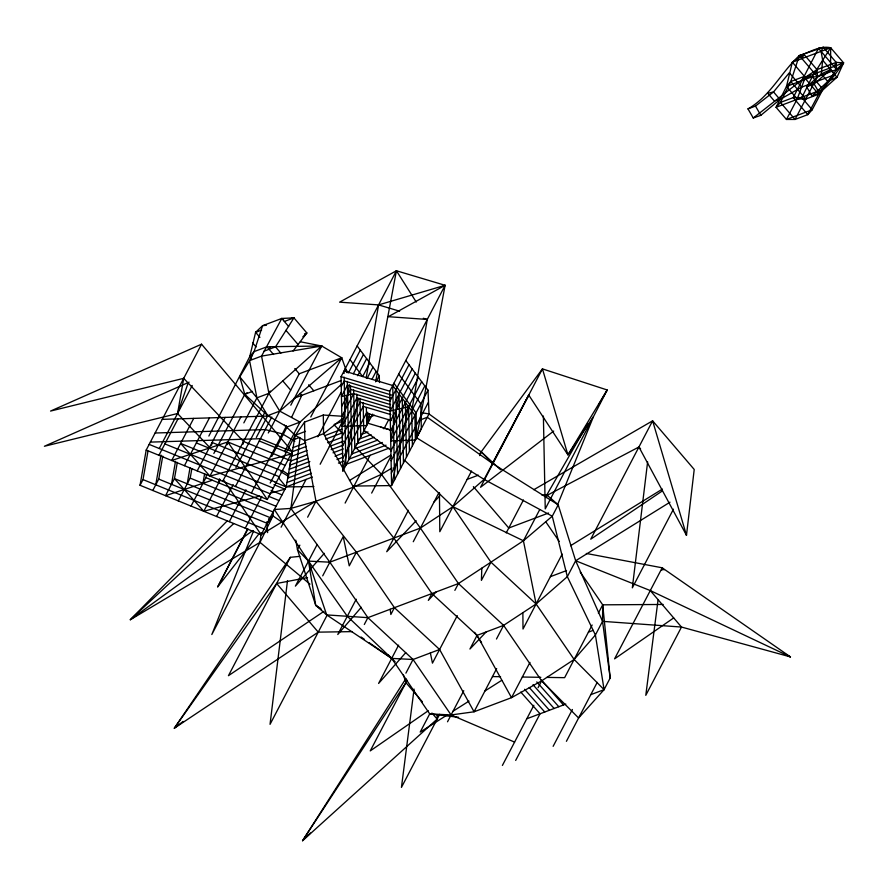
<?xml version="1.0" encoding="UTF-8"?>
<svg xmlns="http://www.w3.org/2000/svg" width="888" height="888" viewBox="0 0 888 888"><rect width="100%" height="100%" fill="white"/><g stroke="black" fill="none" stroke-linecap="round" stroke-linejoin="round"><path stroke-width="1.33" d="M355.1 446.731L381.474 474.303L420.401 528.071L458.441 583.549L503.607 625.363L541.647 680.841L578.61 717.992L604.073 689.654L610.178 677.988L602.541 621.345L602.697 604.828L580.186 571.994M481.807 568.165L481.407 580.375L490.931 562.16L452.891 506.693L404.728 460.395M823.232 47.264L799.333 55.567L790.797 81.507L786.502 86.447L776.057 107.304L786.457 119.458L795.038 119.447L807.769 114.652L818.669 94.206L836.607 69.508L836.163 62.382L823.232 47.264L821.089 51.36L822.654 60.206L821.3 73.948L806.637 86.791L811.987 96.037L819.402 93.073L837.007 77.234L843.6 62.87L830.669 47.752C819.491 45.31 809.612 52.536 799.333 55.567C781.096 72.405 770.262 96.259 747.985 108.891L753.257 117.993L760.827 115.318L779.975 99.489L801.631 87.157L834.964 74.603L843.6 62.87L836.163 62.382L816.993 69.608L805.272 77.312L753.257 117.993M287.501 580.574L270.052 724.331L326.951 615.484M647.63 461.86L632.334 587.834L673.459 509.168M253.579 530.902L211.821 634.532L260.018 542.346L261.194 532.8M227.384 520.701L130.292 619.757L260.018 542.346L272.938 515.917L273.604 510.467M479.542 454.068L542.446 368.886L607.192 389.976L593.439 416.716L567.932 454.878L528.76 395.071L484.127 479.387L452.891 506.693L420.401 528.071L329.159 562.448M414.074 689.088L401.443 787.39L439.649 714.318M658.086 599.678L645.787 695.337L681.485 627.05L650.282 590.564L575.657 560.75L558.208 504.828L547.219 495.26L541.736 494.894M661.838 570.451L662.182 567.798L586.335 553.457M300.022 438.017L290.92 508.413L329.848 562.193L367.887 617.66L413.053 659.484L451.093 714.962L514.596 742.102M366.178 377.988L378.577 304.906L445.11 285.303L416.572 437.773L484.127 479.387L552.258 516.217L567.332 576.678L595.404 634.998L604.073 689.654L590.809 694.66M423.321 318.27L427.261 319.447L411.732 410.978L412.409 445.743M316.517 500.732L261.183 534.698L140.038 485.281L146.187 450.083L201.554 344.189L292.319 451.703L291.508 456.354L307.048 450.505M140.038 485.281L143.012 479.587L147.985 451.16M155.766 484.793L160.972 455.011M152.792 490.487L158.741 479.098L162.759 456.088M201.554 344.189L50.549 411.066L183.705 378.332L177.556 413.531L209.945 447.707M171.495 484.304L175.513 461.294M177.311 462.371L174.47 478.61L165.545 495.682L212.299 480.242M187.224 483.816L190.054 467.576M178.299 500.888L190.199 478.121L191.852 468.653M202.952 483.327L204.606 473.848M191.042 506.093L205.927 477.633L206.393 474.936M211.599 445.143L212.077 442.446L282.206 471.051M218.67 482.839L219.38 478.776M227.328 444.655L227.794 441.958L285.181 465.368M243.057 444.167L243.523 441.469L183.705 378.332M284.438 425.108L295.193 435.264L286.191 486.901L261.183 534.698L239.216 502.73M366.356 407.581L366.7 425.507L342.035 426.34L349.45 384.671M398.679 374.126L420.845 403.84L421.312 428.671L415.384 440.048L390.72 440.87L399.056 393.995L400.51 468.509M380.863 427.106L391.086 430.169L367.887 423.232L369.641 413.875M375.635 381.84L396.425 270.762L445.11 285.303L389.754 391.197L391.586 485.581L352.747 486.069M208.858 436.064L249.772 356.554L255.611 332.312L262.604 325.674L281.774 318.459L293.939 317.871L306.871 332.989L293.084 351.004M822.654 60.206L812.243 76.745L801.786 97.602L776.057 107.304L780.474 102.42L793.206 97.625L801.786 97.602L812.187 109.768L786.457 119.458L797.224 98.968L805.272 77.312L843.6 62.87L836.607 69.508L817.437 76.734L805.272 77.312L792.34 62.193L830.669 47.752L822.654 60.206L834.964 74.603L818.669 94.206L805.793 99.056L797.224 98.968L786.502 86.447L792.34 62.193L804.062 54.49L816.993 69.608L817.437 76.734L795.038 119.447L780.474 102.42L790.797 81.507L803.662 76.657L812.243 76.745L822.965 89.277L812.187 109.768L807.769 114.652L793.206 97.625L818.503 48.34L830.669 47.752L830.546 69.675L837.007 77.234L827.749 81.496L811.987 96.037M372.649 414.13L342.901 471.04L352.336 427.239M352.603 425.985L358.463 398.768M412.154 368.964L390.132 411.066L408.569 406.726L391.586 485.581L429.015 413.952L427.994 390.176L405.816 360.473M188.223 382.706L177.556 413.531L44.4 446.264L189.111 382.173M557.42 505.128L593.439 416.716L545.243 508.902L543.389 416.028M291.675 417.205L301.82 395.327L300.111 393.317M259.551 533.1L217.727 586.824L247.552 528.926M159.263 448.518L192.219 385.481M158.941 455.289L177.977 418.87M193.706 418.381L171.695 460.495L227.794 441.958L244.744 466.622M184.449 465.689L209.435 417.893M197.203 470.895L212.077 442.446M212.432 441.758L225.164 417.404M341.669 384.116L300.033 422.089L287.168 426.939L267.743 415.628L244.788 394.294L239.804 376.878L249.561 360.628L261.56 356.11L281.774 318.459L283.561 319.391M213.853 453.479L244.788 394.294L247.097 392.774M269.075 349.284L270.341 346.875M276.257 482.439L180.619 443.423L209.945 476.101L233.555 430.946M240.892 416.916L233.744 430.569L265.201 429.592L282.329 433.821L294.827 441.247M243.834 422.888L256.921 397.846L249.561 360.628L254.068 351.626L262.604 325.674L266.456 325.263M270.107 517.626L174.47 478.61L203.796 511.288L220.457 479.431M222.699 481.296L256.621 416.428M255.822 418.37L270.152 390.964M235.908 467.687L264.946 412.121M256.321 437.484L267.743 415.628L279.731 411.111L341.714 357.775L321.745 346.009L300.311 341.769M216.55 516.494L233.211 484.626M235.453 486.502L271.784 417.005M268.309 432.967L299.245 373.781L341.714 357.775L347.019 372.671M229.304 521.7L245.965 489.832M290.798 405.194L321.745 346.009L266.933 346.775L254.068 351.626L249.772 356.554L251.559 358.641M251.393 493.007L286.502 425.851M271.695 456.532L287.168 426.939M284.571 451.681L300.033 422.089L279.731 411.111L268.92 393.329L261.56 356.11L321.745 346.009L268.92 393.329L256.921 397.846L239.804 376.878M245.243 528.205L261.849 496.425M270.196 483.061L295.193 435.264L305.494 431.379M217.727 586.824L247.93 529.048M146.187 450.083L267.332 499.511L292.319 451.703L306.416 446.398M310.778 416.96L341.714 357.775M342.901 471.04L341.07 376.667L396.425 270.762L416.25 302.064M341.258 386.602L344.233 380.908L392.918 395.449M360.295 350.183L348.396 372.938L345.232 368.698M317.837 436.807L341.203 392.119M353.357 373.77L363.47 354.423M341.647 406.471L350.571 389.399L390.043 401.187M357.709 375.735L366.633 358.663M281.108 527.195L306.094 479.398M341.836 416.405L353.735 393.639L390.576 404.639M369.808 362.915L362.659 376.568L349.994 359.596M320.157 464.235L342.59 421.345M342.035 426.34L356.909 397.88L389.799 407.703M367.022 378.532L372.971 367.155M342.224 436.274L360.073 402.131L390.332 411.166M371.972 379.365L376.135 371.395M342.413 446.209L363.248 406.371L390.875 414.618M376.512 380.974L379.309 375.635L357.131 345.932M307.648 517.193L315.973 501.265L304.85 440.759L304.562 422.089L323.299 415.029L342.424 416.261M299.866 556.354L290.332 557.32L228.449 675.679L323.92 611.366M342.657 458.619L366.455 413.098L391.453 420.557M299.855 545.154L297.48 549.705L315.717 605.327L326.695 614.907L391.686 658.397L429.714 713.874L458.563 717.282M389.943 401.132L408.98 364.713M317.171 544.477L295.382 586.135L324.331 553.324M345.121 503.074L370.107 455.278M383.927 428.86L388.889 419.358M390.332 421.001L415.318 373.204M390.52 430.935L418.481 377.444M390.72 440.87L421.656 381.696M322.71 575.846L343.234 536.585L349.25 565.845L356.388 552.192L315.973 501.265L290.92 508.413L274.348 509.523L308.48 561.105L347.297 616.283L391.686 658.397L413.053 659.484L439.604 649.483L474.059 711.788L511.532 697.668L541.647 680.841L574.136 659.462L595.404 634.998L602.541 621.345L575.657 560.75L669.996 502.186M390.909 450.804L424.819 385.936M371.661 493.084L390.964 456.166M391.097 460.739L427.994 390.176M391.342 473.16L428.227 402.597M356.221 599.211L337.773 634.498L361.294 607.292M408.402 510.256L386.724 551.726L416.172 520.745M364.313 624.497L367.887 617.66L458.441 583.549L523.421 540.781L552.258 516.217L558.208 504.828L492.452 463.447L427.261 417.293L419.802 420.102M413.264 541.724L438.85 492.785M356.388 552.192L394.427 607.67L390.853 614.496L390.232 609.246M471.517 471.062L439.804 531.723L439.449 492.796M479.598 455.622L481.451 452.059L429.015 413.952L421.012 412.565M398.612 645.143L378.599 683.438L405.727 652.669M323.299 415.029L323.587 433.699L353.446 487.146L393.861 538.072L431.901 593.55L428.327 600.377L436.086 591.963M405.916 673.137L413.053 659.484M407.192 680.219L370.241 750.904L428.249 710.744M454.867 590.376L458.441 583.549M457.298 615.628L432.456 663.136L430.369 652.958M506.227 532.9L523.443 499.977M604.073 689.654L574.136 659.462L536.108 603.984L523.421 540.781L539.704 509.634M545.965 497.657L547.219 495.26L638.927 446.997L640.603 448.951M447.519 721.789L463.758 690.731M496.47 639.027L503.607 625.363L536.108 603.984L567.332 576.678L575.657 560.75M801.92 58.586L804.062 54.49M496.67 668.553L474.059 711.788L451.093 714.962L429.714 713.874L420.202 732.078L447.463 714.773M562.182 554.101L523.01 629.026L522.866 612.698M814.851 73.704L816.993 69.608M834.021 66.489L836.163 62.382M529.981 662.393L511.532 697.668L477.067 635.364L431.901 593.55M538.072 687.667L541.647 680.841M502.397 765.434L533.855 705.272M515.673 760.439L540.059 713.774L520.801 692.085M592.141 625.019L564.624 677.666L546.875 677.4M598.357 613.142L602.697 604.828L663.158 604.462M553.135 746.32L572.394 709.479M566.411 741.314L597.224 682.373M602.541 621.345L681.485 627.05L790.453 656.909L662.182 567.798L614.585 658.852L673.681 617.926M528.76 395.071L492.452 463.447L481.451 452.059L500.532 469.719M546.442 495.548L587.856 423.565M598.912 404.373L607.192 389.976L567.932 454.878L542.446 368.886L480.563 487.257L553.701 431.069M263.925 351.226L275.513 346.864L293.939 317.871L291.231 318.437M405.938 678.532L302.553 840.736L437.14 719.102L437.129 715.018M403.396 674.891L405.938 682.617L302.553 840.736L310.411 832.977M290.332 557.32L174.303 728.238L318.248 632.145L352.27 631.623M295.504 435.142L304.562 422.089M307.526 577.589L276.645 583.494L174.303 728.238L183.061 721.456M266.245 524.508L272.938 515.917L283.194 522.988M434.088 501.898L439.482 496.214M486.169 631.934L469.93 649.028L477.067 635.364L503.607 625.363M834.964 74.603L827.749 81.496L821.3 73.948L830.546 69.675L814.13 83.972L806.637 86.791M302.875 336.785L306.871 332.989L304.473 333.888M233.722 523.609L130.292 619.757L252.869 530.513M341.913 419.025L323.587 433.699L304.85 440.759L295.193 435.264M747.985 108.891L755.477 106.072L773.526 91.952L789.321 72.761L801.631 87.157M268.476 519.158L272.938 515.917M662.448 490.864L590.731 539.183L652.613 420.823L694.216 469.463L686.48 535.275L638.927 446.997M453.035 711.233L468.986 701.109M484.937 690.986L501.687 680.352M570.551 545.72L662.415 489.077M349.472 480.508L390.665 455.222M391.941 468.043L381.474 474.303L353.446 487.146L315.973 501.265M533.832 489.699L652.613 420.823L686.48 535.275L686.069 532.545M396.425 270.762L339.616 302.153L378.577 304.906L399.633 311.2M445.11 285.303L388.3 316.694L427.261 319.447M259.918 337.351L255.611 332.312L258.064 331.146M786.502 86.447L812.243 76.745M797.224 98.968L822.965 89.277M255.611 332.312L261.594 330.059M284.36 321.478L293.939 317.871M249.772 356.554L252.347 355.589M319.147 346.986L321.745 346.009M244.788 394.294L252.514 391.386M294.05 398.257L341.014 380.552M294.472 439.371L299.6 437.44M334.188 424.409L341.869 421.511M369.253 417.216L374.425 415.262M293.04 447.596L305.849 442.768M325.064 435.531L341.714 429.259M325.619 439.16L342.269 432.889M327.761 442.712L342.002 437.351M307.437 454.767L290.687 461.083L289.255 469.297L309.845 461.538M329.326 446.52L343.501 441.181M361.527 434.387L367.976 431.957M289.976 465.19L308.003 458.397M331.169 449.672L342.757 445.299M358.208 439.482L371.084 434.632M333.022 452.813L343.312 448.928M356.188 444.089L374.203 437.296M288.489 473.704L309.157 465.911M334.998 456.177L342.757 453.257M354.379 448.873L377.633 440.115M287.723 478.099L309.757 469.796M336.985 459.54L343.467 457.098M351.237 454.168L382.351 442.446M286.957 482.506L311.399 473.293M338.428 463.114L343.567 461.172M348.718 459.229L386.036 445.177M312.41 477.011L286.191 486.901L278.499 477.811M346.686 464.102L389.066 448.14M467.177 479.376L478.355 475.158M548.595 513.02L508.78 528.016L473.371 486.624M550.382 576.667L566.533 570.584M588.422 632.145L593.106 630.38M526.795 718.769L565.823 704.073M209.945 476.101L291.131 453.979L259.252 440.981M203.796 511.288L259.807 496.037M271.029 492.984L284.981 489.177L273.948 484.682M353.735 393.639L341.458 396.536L347.408 385.148L390.82 398.113M162.26 419.358L269.852 416.017M155.111 433.011L233.222 430.591M150.35 442.113L260.439 438.705L292.319 451.703M313.908 486.557L286.169 486.901L275.136 482.395M492.474 676.578L500.543 676.7M522.322 677.033L540.825 677.311M329.848 562.193L308.48 561.105L297.48 549.705L295.76 540.148M367.887 617.66L326.695 614.907L308.48 561.105L315.717 605.327L321.389 609.29M415.384 440.048L414.896 415.218L392.729 385.514L344.045 370.973L344.089 373.46M341.07 376.667L389.754 391.197M288.478 459.729L291.02 460.561M243.523 441.469L288.156 459.673M196.348 442.934L279.232 476.745M164.891 443.911L273.282 488.123M271.073 490.409L282.007 494.871M149.162 444.4L270.307 493.817M268.276 496.17L279.032 500.555M205.927 477.633L276.057 506.249M190.199 478.121L273.082 511.943M158.741 479.098L267.133 523.321M143.012 479.587L264.158 529.015M650.282 590.564L790.453 656.909L784.393 653.612M452.891 506.693L523.421 540.781M280.73 471.717L288.678 476.445M315.717 605.327L320.357 608.302M282.262 470.451L289.111 474.958M361.072 637.007L364.469 639.393M369.008 642.557L391.686 658.397L388.023 654.6M364.124 430.436L391.564 450.682M260.018 542.346L309.979 584.16M490.931 562.16L536.108 603.984M394.427 607.67L439.604 649.483M390.332 656.876L395.16 661.815M334.365 425.075L341.902 432.944M541.469 680.164L563.48 704.95M536.785 681.929L558.796 706.715M533.011 684.726L554.112 708.48M529.248 687.523L549.428 710.245M524.564 689.288L544.744 712.01M818.503 48.34L836.607 69.508M799.333 55.567L817.437 76.734M803.662 76.657L818.669 94.206M790.797 81.507L805.793 99.056M662.182 567.798L663.958 569.885M281.774 318.459L288.667 326.518M285.925 330.325L298.235 344.711M294.794 368.564L299.245 373.781M308.669 384.793L313.808 390.809M275.513 346.864L280.874 353.124M266.933 346.775L273.548 354.501M252.592 342.879L256.11 346.986M282.662 380.786L290.676 390.165M405.938 682.617L422.411 701.875M431.934 713.031L437.14 719.102M276.645 583.494L318.248 632.145M393.917 383.239L416.095 412.942L416.572 437.773M245.366 467.532L267.332 499.511M223.843 480.353L238.595 501.82M546.031 522.177L559.229 541.425M474.581 632.3L481.562 642.49M256.921 397.846L267.743 415.628M814.13 83.972L819.402 93.073M755.477 106.072L760.827 115.318M602.697 604.828L610.178 677.988M266.911 521.7L267.61 532.634M408.569 406.726L409.435 451.426M405.394 402.486L406.46 457.12M402.231 398.246L403.485 462.815M395.893 389.754L397.535 474.192M392.729 385.514L394.561 479.886M379.309 375.635L379.442 382.539M367.676 412.199L367.887 423.232M363.17 402.641L363.725 431.202M360.006 398.401L360.75 436.896M356.832 394.161L357.775 442.579M353.668 389.91L354.8 448.274M350.494 385.67L351.826 453.968M347.33 381.429L348.851 459.651M344.167 377.178L345.876 465.345M779.975 99.489L774.247 100.877L767.787 93.318L773.526 91.952L779.975 99.489"/></g></svg>
